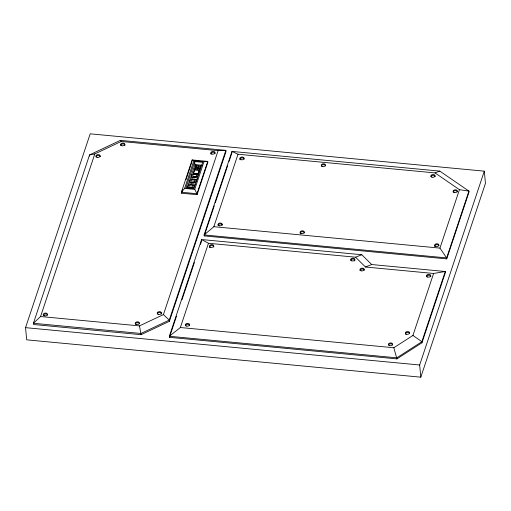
<?xml version="1.0" encoding="UTF-8"?>
<svg xmlns="http://www.w3.org/2000/svg" width="511" height="511" viewBox="0 0 511 511"><rect width="100%" height="100%" fill="white"/><g stroke="black" fill="none" stroke-linecap="round" stroke-linejoin="round"><path stroke-width="0.77" d="M198.102 174.206L200.695 165.187L200.785 166.145L198.102 174.206L193.35 173.753L195.943 164.74M25.55 327.653L90.192 133.825L484.3 171.166L485.45 183.347L420.808 377.175L26.7 339.834L25.55 327.653L419.659 364.995L484.3 171.166M218.108 150.643L163.431 314.584L169.262 320.09L140.94 333.466L33.419 323.278L40.567 316.526L94.791 153.945L121.228 141.464L218.108 150.643L225.868 150.349L225.99 151.575L169.384 321.317L141.055 334.692L33.534 324.504L33.419 323.278L89.566 154.903L120.379 140.359L225.868 150.349L169.262 320.09L169.384 321.317M181.456 193.203L181.367 192.245L192.142 159.937L207.734 161.412L207.83 162.37L197.054 194.678L181.456 193.203L182.708 189.447M185.966 179.674L191.983 161.642M203.972 161.7L194.748 189.351L196.965 193.726L181.367 192.245L184.624 188.393L193.848 160.741L203.972 161.7L207.734 161.412L196.965 193.726L197.054 194.678M194.672 161.559L185.934 187.78L193.925 188.533L202.669 162.313L194.672 161.559L194.959 164.58L186.969 188.553M193.592 173.025L194.327 170.827M194.812 169.358L196.039 165.698M195.432 168.598L195.758 167.621L198.44 167.876L198.166 169.409L195.483 169.154L195.432 168.598L198.115 168.854L198.44 167.876M196.071 166.72L196.441 165.609L199.118 165.864L198.798 167.531L196.128 167.282L196.071 166.72L198.747 166.976L199.118 165.864M195.483 169.154L195.758 167.621M196.128 167.282L196.441 165.609M201.596 239.55L169.339 336.27L169.441 337.33L396.926 358.882L421.958 342.779L445.375 272.567L445.273 271.507L371.708 264.538L365.467 267.01L355.554 257.199L208.462 243.268L201.596 239.55L361.794 254.727L371.708 264.538M169.441 337.33L176.499 316.175M182.044 299.548L194.391 262.526M200.433 244.392L201.698 240.611M204.215 235.903L204.119 234.939L231.975 151.422L439.818 171.115L468.926 191.101L469.021 192.066L446.735 258.885L204.215 235.903L214.25 205.812M215.252 202.797L227.548 165.934M229.056 161.419L231.815 153.14M435.008 172.903L459.434 189.67L468.926 191.101L446.646 257.914L204.119 234.939L213.854 226.699L238.017 154.239L435.008 172.903L439.818 171.115M365.467 267.01L433.609 273.468L445.273 271.507L421.856 341.718L396.823 357.821L169.339 336.27L180.364 327.519L208.462 243.268M446.735 258.885L446.646 257.914L439.945 248.116L459.434 189.67M180.364 327.519L393.821 347.742L412.939 335.44L433.609 273.468M40.567 316.526L139.477 325.897L163.431 314.584M355.554 257.199L361.794 254.727M94.791 153.945L89.566 154.903L89.687 156.13M194.959 164.58L202.228 165.27M194.18 170.029L198.932 170.476M193.305 173.28L198.057 173.727M184.624 188.393L194.748 189.351M213.854 226.699L439.945 248.116M238.017 154.239L231.975 151.422L232.064 152.387M193.848 160.741L192.142 159.937L192.232 160.895M412.939 335.44L421.856 341.718L421.958 342.779M120.379 140.359L121.228 141.464M393.821 347.742L396.926 358.882M139.477 325.897L141.055 334.692M419.659 364.995L420.808 377.175M198.747 166.976L198.798 167.531M198.115 168.854L198.166 169.409M434.816 246.57A2.121 1.392 -5.4 0 1 436.471 244.686A2.121 1.392 -5.4 0 1 438.949 245.874M453.187 192.238A2.121 1.392 -5.4 0 1 455.218 190.68A2.121 1.392 -5.4 0 1 457.415 191.9M360.063 270.581A2.121 1.392 -5.4 0 1 362.088 269.016A2.121 1.392 -5.4 0 1 364.292 270.242M185.41 325.826A2.121 1.392 -5.4 0 1 187.716 324.255A2.121 1.392 -5.4 0 1 189.594 325.852M388.488 345.014A2.121 1.392 -5.4 0 1 390.743 343.807A2.121 1.392 -5.4 0 1 392.672 345.04M426.564 276.802A2.121 1.392 -5.4 0 1 428.87 275.231A2.121 1.392 -5.4 0 1 430.747 276.828M405.542 334.322A2.121 1.392 -5.4 0 1 406.928 332.495A2.121 1.392 -5.4 0 1 409.579 333.268M96.03 157.043A2.121 1.392 -5.4 0 1 98.055 155.485A2.121 1.392 -5.4 0 1 100.258 156.705M120.705 145.494A2.121 1.392 -5.4 0 1 123.01 143.917A2.121 1.392 -5.4 0 1 124.888 145.52M187.978 188.489A3.181 2.095 -5.4 0 1 188.399 187.416M195.311 184.465A3.181 2.095 -5.4 0 1 193.069 185.199M190.82 184.714A3.181 2.095 -5.4 0 1 189.99 182.734M197.578 178.543A3.181 2.095 -5.4 0 1 194.832 179.744M193.247 179.553A3.181 2.095 -5.4 0 1 191.753 177.279M209.593 247.043A2.121 1.392 -5.4 0 1 211.899 245.472A2.121 1.392 -5.4 0 1 213.777 247.069M209.925 247.72A2.121 1.392 -5.4 0 1 209.689 247.401M300.506 233.936A2.121 1.392 -5.4 0 1 301.662 231.79A2.121 1.392 -5.4 0 1 304.409 232.92M354.909 260.642A2.121 1.392 -5.4 0 1 354.717 260.993M350.776 260.252A2.121 1.392 -5.4 0 1 352.756 259.051A2.121 1.392 -5.4 0 1 354.864 259.92M191.325 182.593A1.961 1.29 -5.4 0 1 194.384 182.082M193.088 177.145A1.961 1.29 -5.4 0 1 196.48 176.87M189.421 187.805A1.961 1.29 -5.4 0 1 192.481 187.288M189.389 188.31A3.181 2.095 -5.4 0 1 188.719 185.046A3.181 2.095 -5.4 0 1 193.72 185.199A3.181 2.095 -5.4 0 1 191.804 188.38M210.979 154.175A2.121 1.392 -5.4 0 1 212.64 152.291A2.121 1.392 -5.4 0 1 215.118 153.479M321.336 166.247A2.121 1.392 -5.4 0 1 323.361 164.689A2.121 1.392 -5.4 0 1 325.564 165.909M240.029 159.822A2.121 1.392 -5.4 0 1 241.69 157.937A2.121 1.392 -5.4 0 1 244.169 159.125M218.069 225.479A2.121 1.392 -5.4 0 1 220.094 223.92A2.121 1.392 -5.4 0 1 222.298 225.14M135.3 324.268A2.121 1.392 -5.4 0 1 137.05 322.741A2.121 1.392 -5.4 0 1 139.433 323.572M157.299 314.073A2.121 1.392 -5.4 0 1 159.604 312.496A2.121 1.392 -5.4 0 1 161.482 314.099M43.32 315.517A2.121 1.392 -5.4 0 1 45.345 313.952A2.121 1.392 -5.4 0 1 47.549 315.172M430.977 176.576A2.121 1.392 -5.4 0 1 433.232 175.369A2.121 1.392 -5.4 0 1 435.155 176.602M435.768 246.462A2.121 1.392 -5.4 0 0 438.866 244.999A2.121 1.392 -5.4 0 0 435.621 244.047A2.121 1.392 -5.4 0 0 435.768 246.462M454.234 192.487A2.121 1.392 -5.4 0 0 457.332 191.025A2.121 1.392 -5.4 0 0 454.087 190.073A2.121 1.392 -5.4 0 0 454.234 192.487M406.494 334.213A2.121 1.392 -5.4 0 0 409.592 332.75A2.121 1.392 -5.4 0 0 406.347 331.799A2.121 1.392 -5.4 0 0 406.494 334.213M389.491 345.628A2.121 1.392 -5.4 0 0 392.589 344.165A2.121 1.392 -5.4 0 0 389.337 343.213A2.121 1.392 -5.4 0 0 389.491 345.628M210.647 247.286A2.121 1.392 -5.4 0 0 213.745 245.829A2.121 1.392 -5.4 0 0 210.494 244.878A2.121 1.392 -5.4 0 0 210.647 247.286M186.464 326.069A2.121 1.392 -5.4 0 0 189.555 324.606A2.121 1.392 -5.4 0 0 186.311 323.661A2.121 1.392 -5.4 0 0 186.464 326.069M427.618 277.045A2.121 1.392 -5.4 0 0 430.716 275.582A2.121 1.392 -5.4 0 0 427.464 274.637A2.121 1.392 -5.4 0 0 427.618 277.045M361.111 270.824A2.121 1.392 -5.4 0 0 364.209 269.361A2.121 1.392 -5.4 0 0 360.958 268.416A2.121 1.392 -5.4 0 0 361.111 270.824M351.779 260.859A2.121 1.392 -5.4 0 0 354.877 259.403A2.121 1.392 -5.4 0 0 351.625 258.451A2.121 1.392 -5.4 0 0 351.779 260.859M136.348 324.511A2.121 1.392 -5.4 0 0 139.446 323.054A2.121 1.392 -5.4 0 0 136.194 322.102A2.121 1.392 -5.4 0 0 136.348 324.511M158.353 314.316A2.121 1.392 -5.4 0 0 161.45 312.853A2.121 1.392 -5.4 0 0 158.199 311.902A2.121 1.392 -5.4 0 0 158.353 314.316M44.368 315.76A2.121 1.392 -5.4 0 0 47.466 314.297A2.121 1.392 -5.4 0 0 44.214 313.345A2.121 1.392 -5.4 0 0 44.368 315.76M97.077 157.292A2.121 1.392 -5.4 0 0 100.175 155.829A2.121 1.392 -5.4 0 0 96.924 154.878A2.121 1.392 -5.4 0 0 97.077 157.292M121.759 145.737A2.121 1.392 -5.4 0 0 124.856 144.274A2.121 1.392 -5.4 0 0 121.605 143.323A2.121 1.392 -5.4 0 0 121.759 145.737M211.937 154.066A2.121 1.392 -5.4 0 0 215.035 152.604A2.121 1.392 -5.4 0 0 211.784 151.652A2.121 1.392 -5.4 0 0 211.937 154.066M322.384 166.497A2.121 1.392 -5.4 0 0 325.481 165.034A2.121 1.392 -5.4 0 0 322.23 164.082A2.121 1.392 -5.4 0 0 322.384 166.497M431.974 177.189A2.121 1.392 -5.4 0 0 435.072 175.727A2.121 1.392 -5.4 0 0 431.827 174.775A2.121 1.392 -5.4 0 0 431.974 177.189M301.235 233.508A2.121 1.392 -5.4 0 0 304.332 232.045A2.121 1.392 -5.4 0 0 301.081 231.093A2.121 1.392 -5.4 0 0 301.235 233.508M219.117 225.728A2.121 1.392 -5.4 0 0 222.215 224.265A2.121 1.392 -5.4 0 0 218.97 223.313A2.121 1.392 -5.4 0 0 219.117 225.728M240.988 159.713A2.121 1.392 -5.4 0 0 244.086 158.25A2.121 1.392 -5.4 0 0 240.834 157.299A2.121 1.392 -5.4 0 0 240.988 159.713M193.733 176.934A1.961 1.29 -5.4 0 0 196.601 175.58A1.961 1.29 -5.4 0 0 193.599 174.705A1.961 1.29 -5.4 0 0 193.733 176.934M193.062 177.643A3.181 2.095 -5.4 0 0 197.821 175.56A3.181 2.095 -5.4 0 0 193.049 174.008A3.181 2.095 -5.4 0 0 193.062 177.643M191.299 183.098A3.181 2.095 -5.4 0 0 196.052 181.015A3.181 2.095 -5.4 0 0 191.28 179.463A3.181 2.095 -5.4 0 0 191.299 183.098M191.97 182.389A1.961 1.29 -5.4 0 0 194.838 181.035A1.961 1.29 -5.4 0 0 191.829 180.153A1.961 1.29 -5.4 0 0 191.97 182.389M190.066 187.594A1.961 1.29 -5.4 0 0 192.928 186.247A1.961 1.29 -5.4 0 0 189.926 185.365A1.961 1.29 -5.4 0 0 190.066 187.594"/></g></svg>
